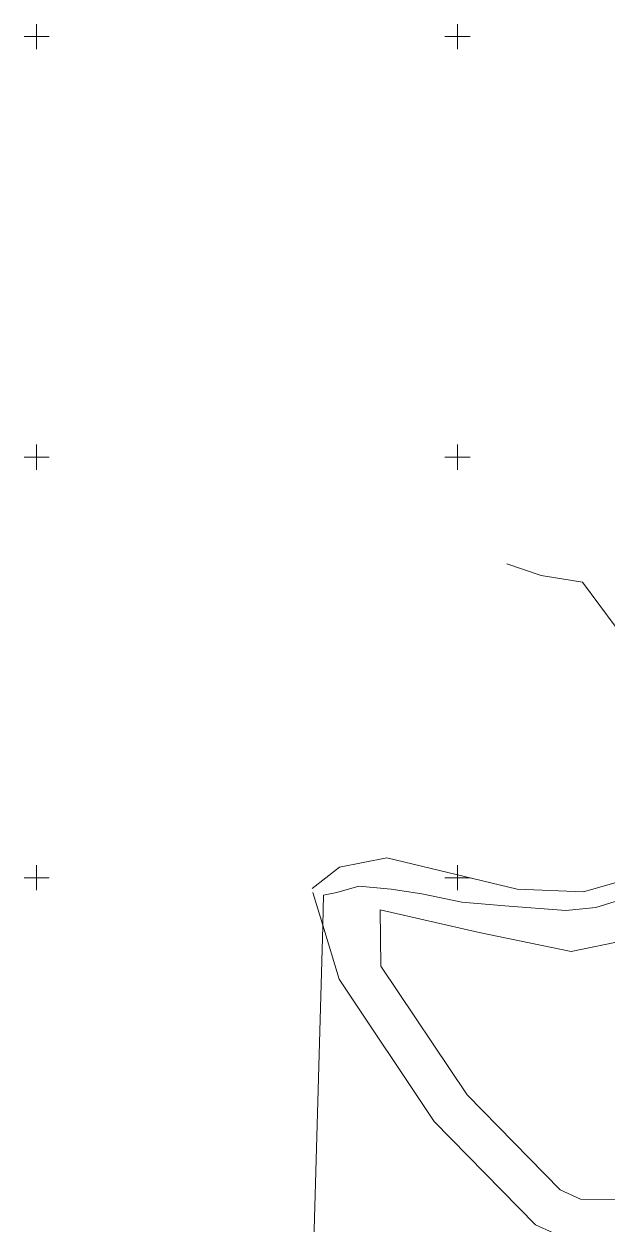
# Model space of a CAD drawing. Header units: metres. Extents: x 546779 to 548236, y 1819438 to 1821293.
# Drawn here: x 547394 to 547671, y 1820035 to 1820606 of the extents above; entities that cross this region are included whole.
import ezdxf

# ---------------------------------------------------------------- set-up
doc = ezdxf.new("R2010")
doc.units = ezdxf.units.M
doc.header["$LTSCALE"] = 0.2
for name, color, linetype, lineweight in [('32', 7, 'Continuous', 13), ('46', 7, 'Continuous', 13), ('63', 7, 'Continuous', 13)]:
    doc.layers.add(name, color=color, linetype=linetype, lineweight=lineweight)

msp = doc.modelspace()

# ---------------------------------------------------------------- linework, layer by layer
at = {"layer": '32'}
for points in [[(547713.24, 1820286.63), (547714.44, 1820274.3), (547714.6, 1820255.78), (547710.85, 1820238.09), (547702.81, 1820220.53), (547692.1, 1820208.23), (547678.12, 1820198.47), (547659.86, 1820193.21), (547628.3, 1820194.58)], [(547628.3, 1820194.58), (547566.48, 1820209.38), (547543.9, 1820204.98), (547530.85, 1820194.79)], [(547653.91, 1820027.25), (547637.07, 1820034.97), (547588.94, 1820084.07), (547543.68, 1820151.74), (547535.99, 1820177.36), (547531.32, 1820192.91)], [(547856.71, 1820112.15), (547802.34, 1820079.13), (547724.65, 1820053.3), (547679.34, 1820046.89), (547658.41, 1820047.19), (547648.77, 1820051.61), (547604.53, 1820096.74), (547563.59, 1820157.95), (547563.17, 1820184.74), (547610.29, 1820173.91), (547654.07, 1820164.95), (547680.14, 1820170.27), (547701.7, 1820190.59)]]:
    msp.add_lwpolyline(points, dxfattribs=at)
at = {"layer": '46'}
for points in [[(547713.24, 1820286.63), (547698.58, 1820306.32), (547674.87, 1820319.55), (547659.37, 1820340.53), (547639.77, 1820343.73), (547623.36, 1820349.2)], [(547723.21, 1820277.26), (547723.59, 1820265.85), (547723, 1820252), (547718.29, 1820234.16), (547709.61, 1820215.88), (547697.97, 1820202.91), (547681.64, 1820190.69), (547665.73, 1820185.82), (547651.45, 1820184.35), (547622.44, 1820186.7), (547602.12, 1820188.32), (547583.12, 1820192.28), (547568.4, 1820194.49), (547553.08, 1820195.96), (547542.63, 1820193.01), (547536.3, 1820191.68), (547535.99, 1820177.36), (547535.98, 1820176.97)], [(547535.98, 1820176.97), (547527.58, 1819882.6), (548122.46, 1819656.21), (548141.6, 1819648.93), (548200, 1819626.7)]]:
    msp.add_lwpolyline(points, dxfattribs=at)
at = {"layer": '63'}
for p, q in [((547400, 1820594), (547400, 1820606)), ((547600, 1820594), (547600, 1820606)), ((547394, 1820600), (547406, 1820600)), ((547594, 1820600), (547606, 1820600)), ((547400, 1820394), (547400, 1820406)), ((547600, 1820394), (547600, 1820406)), ((547394, 1820400), (547406, 1820400)), ((547594, 1820400), (547606, 1820400)), ((547400, 1820194), (547400, 1820206)), ((547600, 1820194), (547600, 1820206)), ((547394, 1820200), (547406, 1820200)), ((547594, 1820200), (547606, 1820200))]:
    msp.add_line(p, q, dxfattribs=at)

doc.saveas('drawing.dxf')
